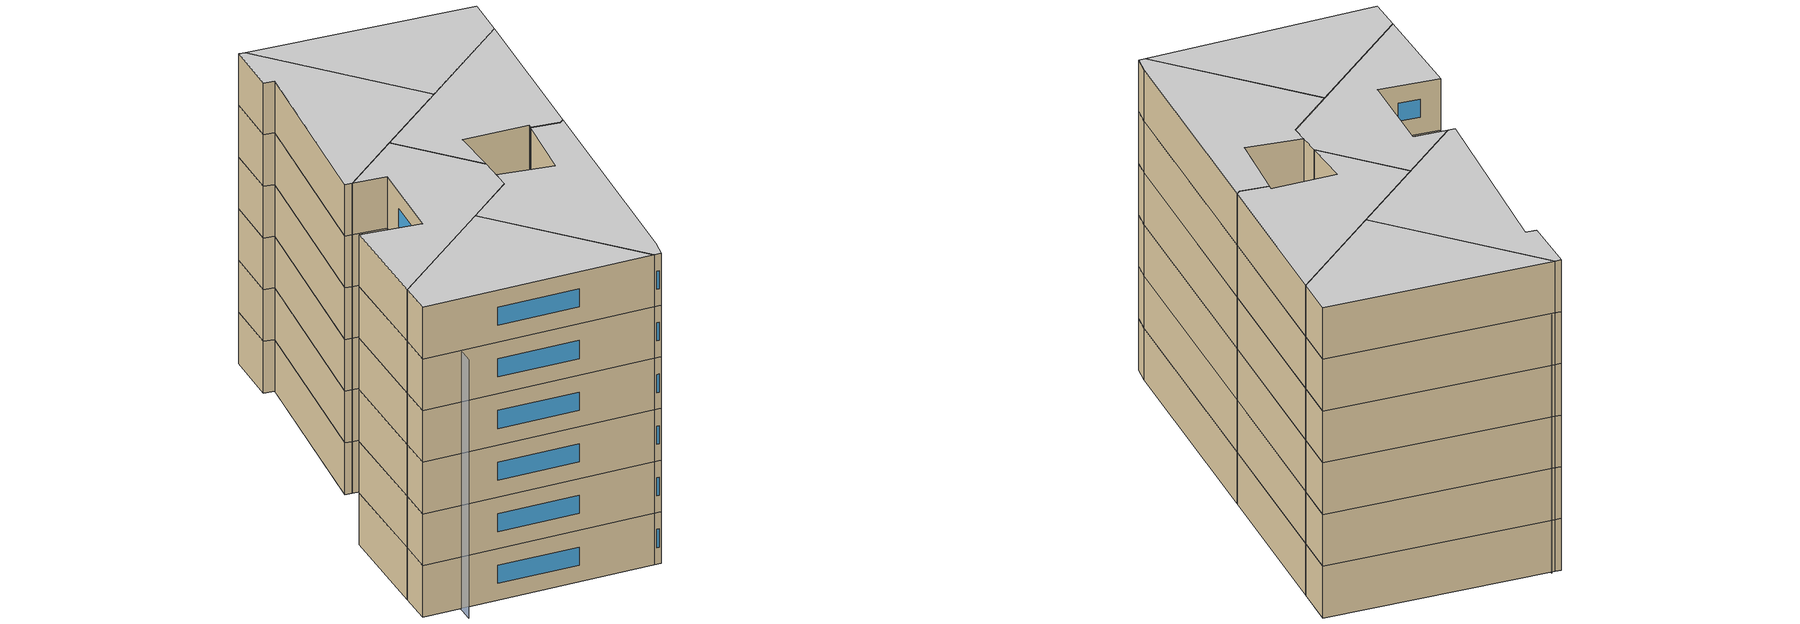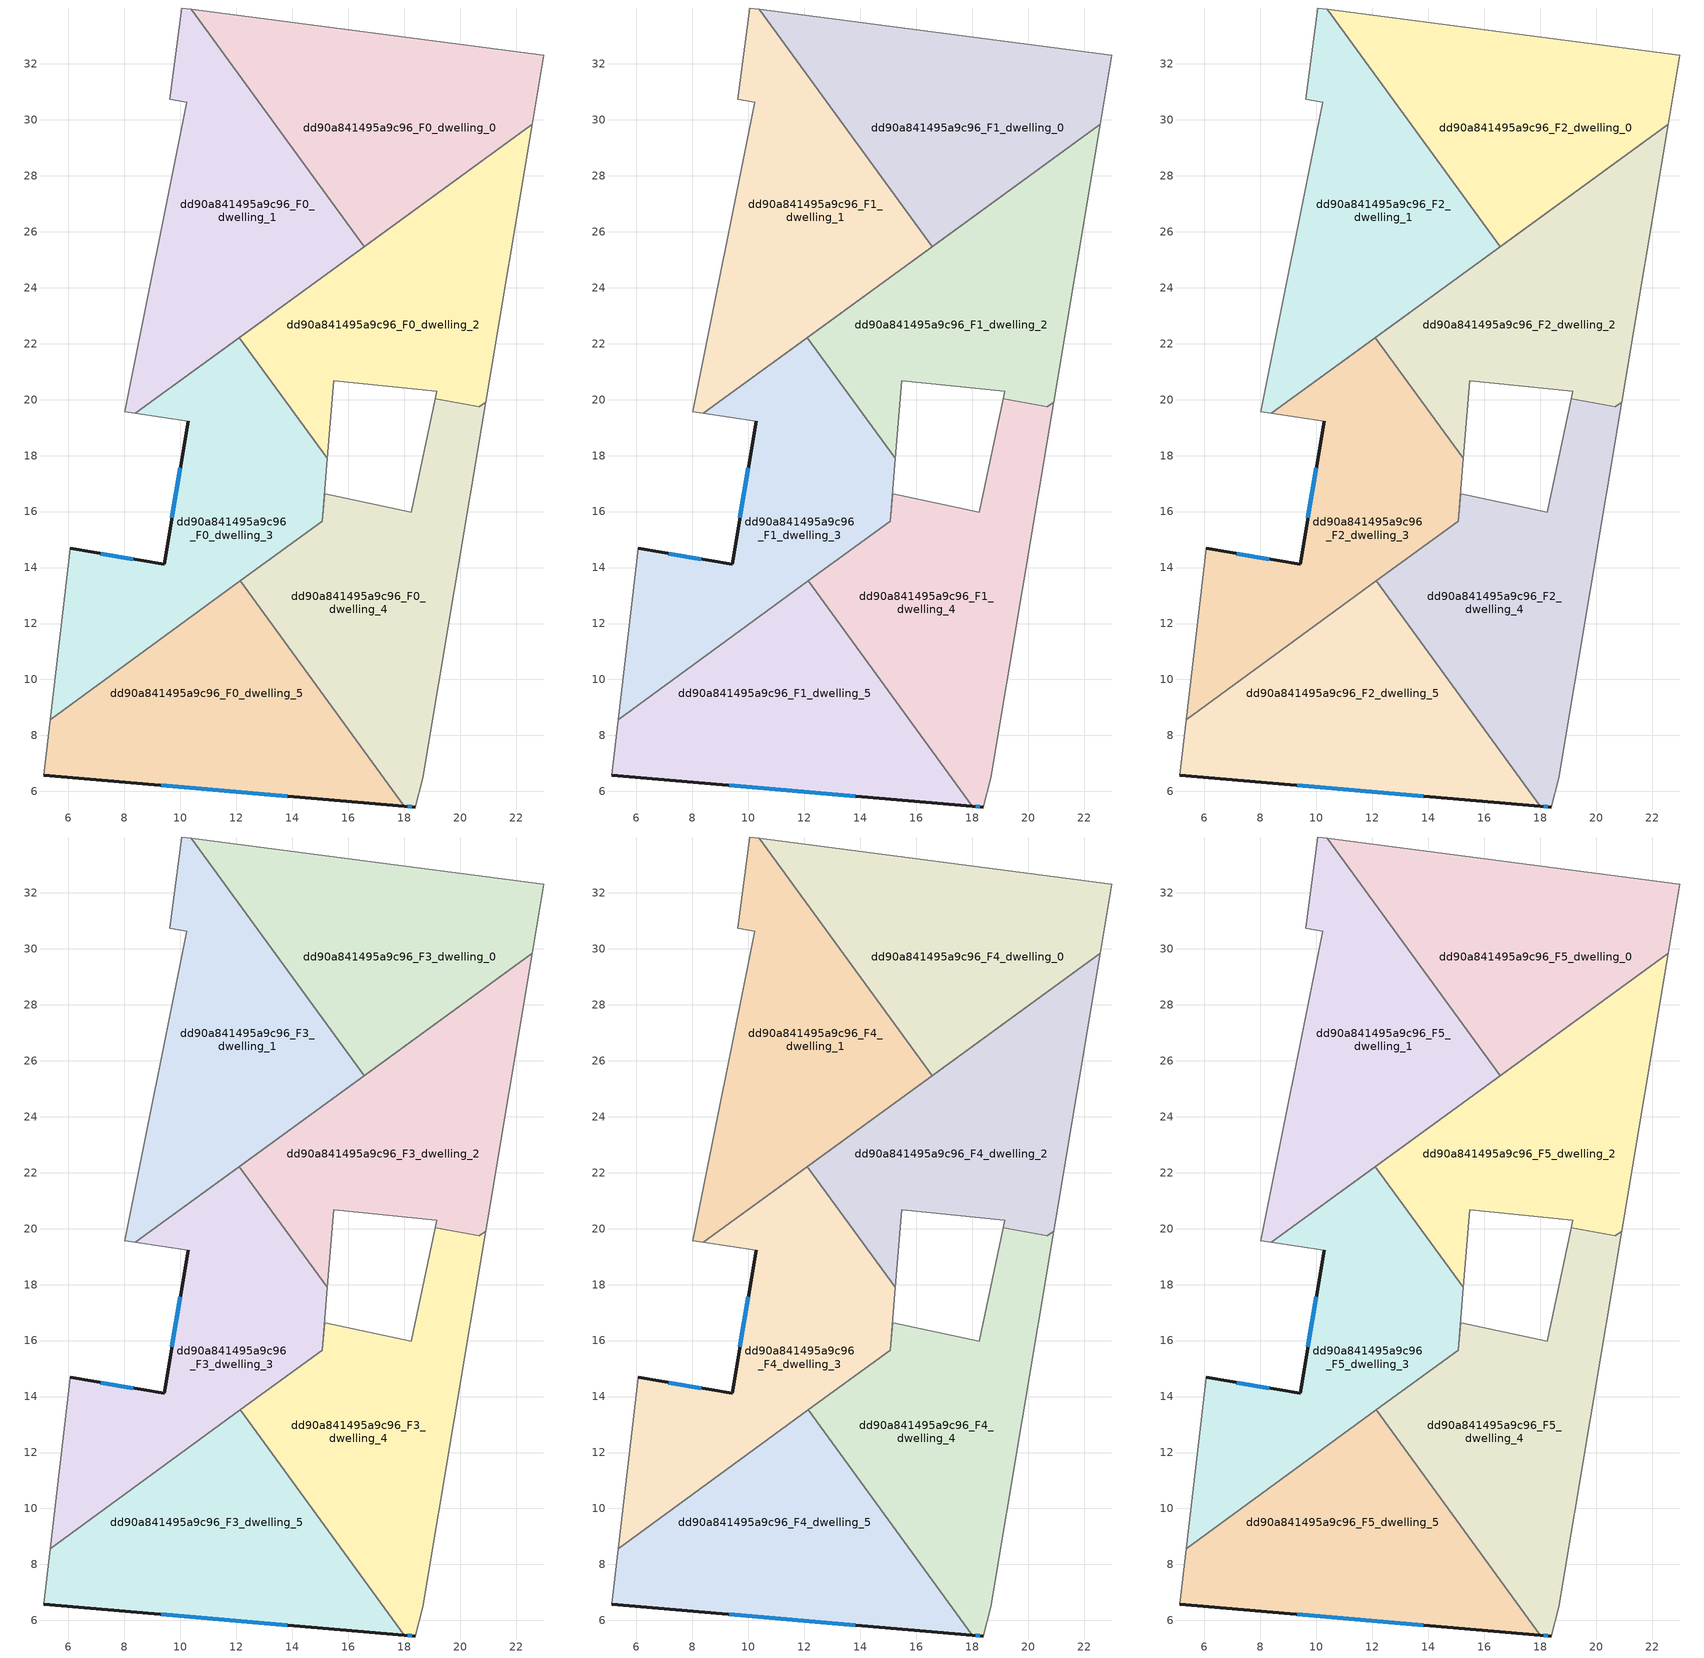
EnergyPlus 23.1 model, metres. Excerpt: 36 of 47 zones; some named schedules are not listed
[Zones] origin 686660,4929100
dd90a841495a9c96_F0_dwelling_0
 floor ground (EU_floor_Construction): 22.98,32.3 22.57,29.84 16.57,25.47 10.4,33.95 z0
 wall adiabatic (EU_wall_Construction): 16.57,25.47 22.57,29.84 22.98,32.3 10.4,33.95 z0:3
 wall to dd90a841495a9c96_F0_dwelling_1 (EU_wall_Construction): 10.39,33.95 16.57,25.47 z0:3
dd90a841495a9c96_F0_dwelling_1
 floor ground (EU_floor_Construction): 10.4,33.95 16.57,25.47 8.39,19.51 8.01,19.56 10.23,30.62 9.62,30.74 10.06,33.99 z0
 wall adiabatic (EU_wall_Construction): 10.4,33.95 10.06,33.99 9.62,30.74 10.23,30.62 8.01,19.56 8.39,19.51 16.57,25.47 z0:3
dd90a841495a9c96_F0_dwelling_2
 floor ground (EU_floor_Construction): 22.57,29.84 20.91,19.91 20.67,19.74 19.11,20.04 19.17,20.29 15.47,20.67 15.26,17.9 12.11,22.21 z0
 wall adiabatic (EU_wall_Construction): 15.26,17.9 15.47,20.67 19.17,20.29 19.11,20.04 20.67,19.74 20.91,19.91 22.57,29.84 12.11,22.21 z0:3
 wall to dd90a841495a9c96_F0_dwelling_3 (EU_wall_Construction): 12.11,22.21 15.26,17.9 z0:3
dd90a841495a9c96_F0_dwelling_3
 floor ground (EU_floor_Construction): 12.11,22.21 15.25,17.9 15.08,15.66 5.34,8.57 6.05,14.68 9.42,14.11 10.27,19.23 8.39,19.51 z0
 wall outside (EU_wall_Construction): 10.28,19.23 9.42,14.11 6.06,14.68 z0:3
 wall adiabatic (EU_wall_Construction): 15.08,15.66 15.26,17.9 / 6.06,14.68 5.34,8.57 / 12.11,22.21 8.39,19.51 10.28,19.23 z0:3
 wall to dd90a841495a9c96_F0_dwelling_5 (EU_wall_Construction): 5.34,8.57 12.14,13.52 z0:3
 wall to dd90a841495a9c96_F0_dwelling_4 (EU_wall_Construction): 12.14,13.52 15.07,15.65 z0:3
 window (EU_Window_Construction): 8.32,14.3 7.15,14.5 / 10,17.57 9.69,15.78 z0.98:2.02
dd90a841495a9c96_F0_dwelling_4
 floor ground (EU_floor_Construction): 20.91,19.91 18.65,6.47 18.38,5.44 18.01,5.48 12.14,13.52 15.07,15.65 15.15,16.64 18.25,15.97 19.11,20.03 20.68,19.74 z0
 wall outside (EU_wall_Construction): 18.01,5.48 18.38,5.44 z0:3
 wall adiabatic (EU_wall_Construction): 19.11,20.03 18.26,15.97 15.16,16.64 15.08,15.66 / 18.38,5.44 18.65,6.47 20.91,19.91 20.68,19.74 19.11,20.04 z0:3
 wall to dd90a841495a9c96_F0_dwelling_5 (EU_wall_Construction): 12.14,13.52 18.01,5.48 z0:3
 window (EU_Window_Construction): 18.13,5.47 18.26,5.45 z0.98:2.02
dd90a841495a9c96_F0_dwelling_5
 floor ground (EU_floor_Construction): 12.14,13.52 18.01,5.48 5.11,6.58 5.34,8.57 z0
 wall outside (EU_wall_Construction): 5.11,6.58 18.01,5.48 z0:3
 wall adiabatic (EU_wall_Construction): 5.34,8.57 5.11,6.58 z0:3
 window (EU_Window_Construction): 9.31,6.22 13.81,5.84 z0.98:2.02
dd90a841495a9c96_F1_dwelling_0
 floor to dd90a841495a9c96_F0_dwelling_0 (EU_floor_Construction): 22.98,32.3 22.57,29.84 16.57,25.47 10.4,33.95 z3
 wall adiabatic (EU_wall_Construction): 16.57,25.47 22.57,29.84 22.98,32.3 10.4,33.95 z3:6
 wall to dd90a841495a9c96_F1_dwelling_1 (EU_wall_Construction): 10.39,33.95 16.57,25.47 z3:6
dd90a841495a9c96_F1_dwelling_1
 floor to dd90a841495a9c96_F0_dwelling_1 (EU_floor_Construction): 10.4,33.95 16.57,25.47 8.39,19.51 8,19.56 10.23,30.62 9.62,30.74 10.05,33.99 z3
 wall adiabatic (EU_wall_Construction): 10.4,33.95 10.06,33.99 9.62,30.74 10.23,30.62 8.01,19.56 8.39,19.51 16.57,25.47 z3:6
dd90a841495a9c96_F1_dwelling_2
 floor to dd90a841495a9c96_F0_dwelling_2 (EU_floor_Construction): 22.57,29.84 20.91,19.91 20.67,19.74 19.11,20.04 19.17,20.29 15.47,20.67 15.25,17.9 12.11,22.21 z3
 wall adiabatic (EU_wall_Construction): 15.26,17.9 15.47,20.67 19.17,20.29 19.11,20.04 20.67,19.74 20.91,19.91 22.57,29.84 12.11,22.21 z3:6
 wall to dd90a841495a9c96_F1_dwelling_3 (EU_wall_Construction): 12.11,22.21 15.26,17.9 z3:6
dd90a841495a9c96_F1_dwelling_3
 floor to dd90a841495a9c96_F0_dwelling_3 (EU_floor_Construction): 12.11,22.21 15.25,17.9 15.08,15.66 5.34,8.57 6.05,14.68 9.42,14.11 10.27,19.23 8.39,19.51 z3
 wall outside (EU_wall_Construction): 10.28,19.23 9.42,14.11 6.06,14.68 z3:6
 wall adiabatic (EU_wall_Construction): 15.08,15.66 15.26,17.9 / 6.06,14.68 5.34,8.57 / 12.11,22.21 8.39,19.51 10.28,19.23 z3:6
 wall to dd90a841495a9c96_F1_dwelling_5 (EU_wall_Construction): 5.34,8.57 12.14,13.52 z3:6
 wall to dd90a841495a9c96_F1_dwelling_4 (EU_wall_Construction): 12.14,13.52 15.07,15.65 z3:6
 window (EU_Window_Construction): 8.32,14.3 7.15,14.5 / 10,17.57 9.69,15.78 z3.98:5.02
dd90a841495a9c96_F1_dwelling_4
 floor to dd90a841495a9c96_F0_dwelling_4 (EU_floor_Construction): 20.91,19.91 18.65,6.47 18.38,5.44 18.01,5.48 12.14,13.52 15.07,15.65 15.15,16.64 18.25,15.97 19.11,20.03 20.68,19.74 z3
 wall outside (EU_wall_Construction): 18.01,5.48 18.38,5.44 z3:6
 wall adiabatic (EU_wall_Construction): 19.11,20.03 18.26,15.97 15.16,16.64 15.08,15.66 / 18.38,5.44 18.65,6.47 20.91,19.91 20.68,19.74 19.11,20.04 z3:6
 wall to dd90a841495a9c96_F1_dwelling_5 (EU_wall_Construction): 12.14,13.52 18.01,5.48 z3:6
 window (EU_Window_Construction): 18.13,5.47 18.26,5.45 z3.98:5.02
dd90a841495a9c96_F1_dwelling_5
 floor to dd90a841495a9c96_F0_dwelling_5 (EU_floor_Construction): 12.14,13.52 18.01,5.48 5.11,6.58 5.34,8.57 z3
 wall outside (EU_wall_Construction): 5.11,6.58 18.01,5.48 z3:6
 wall adiabatic (EU_wall_Construction): 5.34,8.57 5.11,6.58 z3:6
 window (EU_Window_Construction): 9.31,6.22 13.81,5.84 z3.98:5.02
dd90a841495a9c96_F2_dwelling_0
 floor to dd90a841495a9c96_F1_dwelling_0 (EU_floor_Construction): 22.98,32.3 22.57,29.84 16.57,25.47 10.4,33.95 z6
 wall adiabatic (EU_wall_Construction): 16.57,25.47 22.57,29.84 22.98,32.3 10.4,33.95 z6:9
 wall to dd90a841495a9c96_F2_dwelling_1 (EU_wall_Construction): 10.39,33.95 16.57,25.47 z6:9
dd90a841495a9c96_F2_dwelling_1
 floor to dd90a841495a9c96_F1_dwelling_1 (EU_floor_Construction): 10.4,33.95 16.57,25.47 8.39,19.51 8,19.56 10.23,30.62 9.62,30.74 10.05,33.99 z6
 wall adiabatic (EU_wall_Construction): 10.4,33.95 10.06,33.99 9.62,30.74 10.23,30.62 8.01,19.56 8.39,19.51 16.57,25.47 z6:9
dd90a841495a9c96_F2_dwelling_2
 floor to dd90a841495a9c96_F1_dwelling_2 (EU_floor_Construction): 22.57,29.84 20.91,19.91 20.67,19.74 19.11,20.04 19.17,20.29 15.47,20.67 15.25,17.9 12.11,22.21 z6
 wall adiabatic (EU_wall_Construction): 15.26,17.9 15.47,20.67 19.17,20.29 19.11,20.04 20.67,19.74 20.91,19.91 22.57,29.84 12.11,22.21 z6:9
 wall to dd90a841495a9c96_F2_dwelling_3 (EU_wall_Construction): 12.11,22.21 15.26,17.9 z6:9
dd90a841495a9c96_F2_dwelling_3
 floor to dd90a841495a9c96_F1_dwelling_3 (EU_floor_Construction): 12.11,22.21 15.25,17.9 15.08,15.66 5.34,8.57 6.05,14.68 9.42,14.11 10.27,19.23 8.39,19.51 z6
 wall outside (EU_wall_Construction): 10.28,19.23 9.42,14.11 6.06,14.68 z6:9
 wall adiabatic (EU_wall_Construction): 15.08,15.66 15.26,17.9 / 6.06,14.68 5.34,8.57 / 12.11,22.21 8.39,19.51 10.28,19.23 z6:9
 wall to dd90a841495a9c96_F2_dwelling_5 (EU_wall_Construction): 5.34,8.57 12.14,13.52 z6:9
 wall to dd90a841495a9c96_F2_dwelling_4 (EU_wall_Construction): 12.14,13.52 15.07,15.65 z6:9
 window (EU_Window_Construction): 8.32,14.3 7.15,14.5 / 10,17.57 9.69,15.78 z6.98:8.02
dd90a841495a9c96_F2_dwelling_4
 floor to dd90a841495a9c96_F1_dwelling_4 (EU_floor_Construction): 20.91,19.91 18.65,6.47 18.38,5.44 18.01,5.48 12.14,13.52 15.07,15.65 15.15,16.64 18.25,15.97 19.11,20.03 20.68,19.74 z6
 wall outside (EU_wall_Construction): 18.01,5.48 18.38,5.44 z6:9
 wall adiabatic (EU_wall_Construction): 19.11,20.03 18.26,15.97 15.16,16.64 15.08,15.66 / 18.38,5.44 18.65,6.47 20.91,19.91 20.68,19.74 19.11,20.04 z6:9
 wall to dd90a841495a9c96_F2_dwelling_5 (EU_wall_Construction): 12.14,13.52 18.01,5.48 z6:9
 window (EU_Window_Construction): 18.13,5.47 18.26,5.45 z6.98:8.02
dd90a841495a9c96_F2_dwelling_5
 floor to dd90a841495a9c96_F1_dwelling_5 (EU_floor_Construction): 12.14,13.52 18.01,5.48 5.11,6.58 5.34,8.57 z6
 wall outside (EU_wall_Construction): 5.11,6.58 18.01,5.48 z6:9
 wall adiabatic (EU_wall_Construction): 5.34,8.57 5.11,6.58 z6:9
 window (EU_Window_Construction): 9.31,6.22 13.81,5.84 z6.98:8.02
dd90a841495a9c96_F3_dwelling_0
 floor to dd90a841495a9c96_F2_dwelling_0 (EU_floor_Construction): 22.98,32.3 22.57,29.84 16.57,25.47 10.4,33.95 z9
 wall adiabatic (EU_wall_Construction): 16.57,25.47 22.57,29.84 22.98,32.3 10.4,33.95 z9:12
 wall to dd90a841495a9c96_F3_dwelling_1 (EU_wall_Construction): 10.39,33.95 16.57,25.47 z9:12
dd90a841495a9c96_F3_dwelling_1
 floor to dd90a841495a9c96_F2_dwelling_1 (EU_floor_Construction): 10.4,33.95 16.57,25.47 8.39,19.51 8,19.56 10.23,30.62 9.62,30.74 10.05,33.99 z9
 wall adiabatic (EU_wall_Construction): 10.4,33.95 10.06,33.99 9.62,30.74 10.23,30.62 8.01,19.56 8.39,19.51 16.57,25.47 z9:12
dd90a841495a9c96_F3_dwelling_2
 floor to dd90a841495a9c96_F2_dwelling_2 (EU_floor_Construction): 22.57,29.84 20.91,19.91 20.67,19.74 19.11,20.04 19.17,20.29 15.47,20.67 15.25,17.9 12.11,22.21 z9
 wall adiabatic (EU_wall_Construction): 15.26,17.9 15.47,20.67 19.17,20.29 19.11,20.04 20.67,19.74 20.91,19.91 22.57,29.84 12.11,22.21 z9:12
 wall to dd90a841495a9c96_F3_dwelling_3 (EU_wall_Construction): 12.11,22.21 15.26,17.9 z9:12
dd90a841495a9c96_F3_dwelling_3
 floor to dd90a841495a9c96_F2_dwelling_3 (EU_floor_Construction): 12.11,22.21 15.25,17.9 15.08,15.66 5.34,8.57 6.05,14.68 9.42,14.11 10.27,19.23 8.39,19.51 z9
 wall outside (EU_wall_Construction): 10.28,19.23 9.42,14.11 6.06,14.68 z9:12
 wall adiabatic (EU_wall_Construction): 15.08,15.66 15.26,17.9 / 6.06,14.68 5.34,8.57 / 12.11,22.21 8.39,19.51 10.28,19.23 z9:12
 wall to dd90a841495a9c96_F3_dwelling_5 (EU_wall_Construction): 5.34,8.57 12.14,13.52 z9:12
 wall to dd90a841495a9c96_F3_dwelling_4 (EU_wall_Construction): 12.14,13.52 15.07,15.65 z9:12
 window (EU_Window_Construction): 8.32,14.3 7.15,14.5 / 10,17.57 9.69,15.78 z9.98:11.02
dd90a841495a9c96_F3_dwelling_4
 floor to dd90a841495a9c96_F2_dwelling_4 (EU_floor_Construction): 20.91,19.91 18.65,6.47 18.38,5.44 18.01,5.48 12.14,13.52 15.07,15.65 15.15,16.64 18.25,15.97 19.11,20.03 20.68,19.74 z9
 wall outside (EU_wall_Construction): 18.01,5.48 18.38,5.44 z9:12
 wall adiabatic (EU_wall_Construction): 19.11,20.03 18.26,15.97 15.16,16.64 15.08,15.66 / 18.38,5.44 18.65,6.47 20.91,19.91 20.68,19.74 19.11,20.04 z9:12
 wall to dd90a841495a9c96_F3_dwelling_5 (EU_wall_Construction): 12.14,13.52 18.01,5.48 z9:12
 window (EU_Window_Construction): 18.13,5.47 18.26,5.45 z9.98:11.02
dd90a841495a9c96_F3_dwelling_5
 floor to dd90a841495a9c96_F2_dwelling_5 (EU_floor_Construction): 12.14,13.52 18.01,5.48 5.11,6.58 5.34,8.57 z9
 wall outside (EU_wall_Construction): 5.11,6.58 18.01,5.48 z9:12
 wall adiabatic (EU_wall_Construction): 5.34,8.57 5.11,6.58 z9:12
 window (EU_Window_Construction): 9.31,6.22 13.81,5.84 z9.98:11.02
dd90a841495a9c96_F4_dwelling_0
 floor to dd90a841495a9c96_F3_dwelling_0 (EU_floor_Construction): 22.98,32.3 22.57,29.84 16.57,25.47 10.4,33.95 z12
 wall adiabatic (EU_wall_Construction): 16.57,25.47 22.57,29.84 22.98,32.3 10.4,33.95 z12:15
 wall to dd90a841495a9c96_F4_dwelling_1 (EU_wall_Construction): 10.39,33.95 16.57,25.47 z12:15
dd90a841495a9c96_F4_dwelling_1
 floor to dd90a841495a9c96_F3_dwelling_1 (EU_floor_Construction): 10.4,33.95 16.57,25.47 8.39,19.51 8,19.56 10.23,30.62 9.62,30.74 10.05,33.99 z12
 wall adiabatic (EU_wall_Construction): 10.4,33.95 10.06,33.99 9.62,30.74 10.23,30.62 8.01,19.56 8.39,19.51 16.57,25.47 z12:15
dd90a841495a9c96_F4_dwelling_2
 floor to dd90a841495a9c96_F3_dwelling_2 (EU_floor_Construction): 22.57,29.84 20.91,19.91 20.67,19.74 19.11,20.04 19.17,20.29 15.47,20.67 15.25,17.9 12.11,22.21 z12
 wall adiabatic (EU_wall_Construction): 15.26,17.9 15.47,20.67 19.17,20.29 19.11,20.04 20.67,19.74 20.91,19.91 22.57,29.84 12.11,22.21 z12:15
 wall to dd90a841495a9c96_F4_dwelling_3 (EU_wall_Construction): 12.11,22.21 15.26,17.9 z12:15
dd90a841495a9c96_F4_dwelling_3
 floor to dd90a841495a9c96_F3_dwelling_3 (EU_floor_Construction): 12.11,22.21 15.25,17.9 15.08,15.66 5.34,8.57 6.05,14.68 9.42,14.11 10.27,19.23 8.39,19.51 z12
 wall outside (EU_wall_Construction): 10.28,19.23 9.42,14.11 6.06,14.68 z12:15
 wall adiabatic (EU_wall_Construction): 15.08,15.66 15.26,17.9 / 6.06,14.68 5.34,8.57 / 12.11,22.21 8.39,19.51 10.28,19.23 z12:15
 wall to dd90a841495a9c96_F4_dwelling_5 (EU_wall_Construction): 5.34,8.57 12.14,13.52 z12:15
 wall to dd90a841495a9c96_F4_dwelling_4 (EU_wall_Construction): 12.14,13.52 15.07,15.65 z12:15
 window (EU_Window_Construction): 8.32,14.3 7.15,14.5 / 10,17.57 9.69,15.78 z12.98:14.02
dd90a841495a9c96_F4_dwelling_4
 floor to dd90a841495a9c96_F3_dwelling_4 (EU_floor_Construction): 20.91,19.91 18.65,6.47 18.38,5.44 18.01,5.48 12.14,13.52 15.07,15.65 15.15,16.64 18.25,15.97 19.11,20.03 20.68,19.74 z12
 wall outside (EU_wall_Construction): 18.01,5.48 18.38,5.44 z12:15
 wall adiabatic (EU_wall_Construction): 19.11,20.03 18.26,15.97 15.16,16.64 15.08,15.66 / 18.38,5.44 18.65,6.47 20.91,19.91 20.68,19.74 19.11,20.04 z12:15
 wall to dd90a841495a9c96_F4_dwelling_5 (EU_wall_Construction): 12.14,13.52 18.01,5.48 z12:15
 window (EU_Window_Construction): 18.13,5.47 18.26,5.45 z12.98:14.02
dd90a841495a9c96_F4_dwelling_5
 floor to dd90a841495a9c96_F3_dwelling_5 (EU_floor_Construction): 12.14,13.52 18.01,5.48 5.11,6.58 5.34,8.57 z12
 wall outside (EU_wall_Construction): 5.11,6.58 18.01,5.48 z12:15
 wall adiabatic (EU_wall_Construction): 5.34,8.57 5.11,6.58 z12:15
 window (EU_Window_Construction): 9.31,6.22 13.81,5.84 z12.98:14.02
dd90a841495a9c96_F5_dwelling_0
 floor to dd90a841495a9c96_F4_dwelling_0 (EU_floor_Construction): 22.98,32.3 22.57,29.84 16.57,25.47 10.4,33.95 z15
 wall adiabatic (EU_wall_Construction): 16.57,25.47 22.57,29.84 22.98,32.3 10.4,33.95 z15:18
 wall to dd90a841495a9c96_F5_dwelling_1 (EU_wall_Construction): 10.39,33.95 16.57,25.47 z15:18
 ceiling to dd90a841495a9c96_F6_dwelling_0 (EU_floor_Construction): 22.57,29.84 22.98,32.3 10.4,33.95 16.57,25.47 z18
dd90a841495a9c96_F5_dwelling_1
 floor to dd90a841495a9c96_F4_dwelling_1 (EU_floor_Construction): 10.4,33.95 16.57,25.47 8.39,19.51 8,19.56 10.23,30.62 9.62,30.74 10.05,33.99 z15
 wall adiabatic (EU_wall_Construction): 10.4,33.95 10.06,33.99 9.62,30.74 10.23,30.62 8.01,19.56 8.39,19.51 16.57,25.47 z15:18
 ceiling to dd90a841495a9c96_F6_dwelling_1 (EU_floor_Construction): 16.57,25.47 10.4,33.95 10.05,33.99 9.62,30.74 10.23,30.62 8,19.56 8.39,19.51 z18
dd90a841495a9c96_F5_dwelling_2
 floor to dd90a841495a9c96_F4_dwelling_2 (EU_floor_Construction): 22.57,29.84 20.91,19.91 20.67,19.74 19.11,20.04 19.17,20.29 15.47,20.67 15.25,17.9 12.11,22.21 z15
 wall adiabatic (EU_wall_Construction): 15.26,17.9 15.47,20.67 19.17,20.29 19.11,20.04 20.67,19.74 20.91,19.91 22.57,29.84 12.11,22.21 z15:18
 wall to dd90a841495a9c96_F5_dwelling_3 (EU_wall_Construction): 12.11,22.21 15.26,17.9 z15:18
 ceiling to dd90a841495a9c96_F6_dwelling_2 (EU_floor_Construction): 20.91,19.91 22.57,29.84 12.11,22.21 15.25,17.9 15.47,20.67 19.17,20.29 19.11,20.04 20.67,19.74 z18
dd90a841495a9c96_F5_dwelling_3
 floor to dd90a841495a9c96_F4_dwelling_3 (EU_floor_Construction): 12.11,22.21 15.25,17.9 15.08,15.66 5.34,8.57 6.05,14.68 9.42,14.11 10.27,19.23 8.39,19.51 z15
 wall outside (EU_wall_Construction): 10.28,19.23 9.42,14.11 6.06,14.68 z15:18
 wall adiabatic (EU_wall_Construction): 15.08,15.66 15.26,17.9 / 6.06,14.68 5.34,8.57 / 12.11,22.21 8.39,19.51 10.28,19.23 z15:18
 wall to dd90a841495a9c96_F5_dwelling_5 (EU_wall_Construction): 5.34,8.57 12.14,13.52 z15:18
 wall to dd90a841495a9c96_F5_dwelling_4 (EU_wall_Construction): 12.14,13.52 15.07,15.65 z15:18
 window (EU_Window_Construction): 8.32,14.3 7.15,14.5 / 10,17.57 9.69,15.78 z15.98:17.02
 ceiling to dd90a841495a9c96_F6_dwelling_3 (EU_floor_Construction): 15.08,15.66 15.25,17.9 12.11,22.21 8.39,19.51 10.27,19.23 9.42,14.11 6.05,14.68 5.34,8.57 z18
dd90a841495a9c96_F5_dwelling_4
 floor to dd90a841495a9c96_F4_dwelling_4 (EU_floor_Construction): 20.91,19.91 18.65,6.47 18.38,5.44 18.01,5.48 12.14,13.52 15.07,15.65 15.15,16.64 18.25,15.97 19.11,20.03 20.68,19.74 z15
 wall outside (EU_wall_Construction): 18.01,5.48 18.38,5.44 z15:18
 wall adiabatic (EU_wall_Construction): 19.11,20.03 18.26,15.97 15.16,16.64 15.08,15.66 / 18.38,5.44 18.65,6.47 20.91,19.91 20.68,19.74 19.11,20.04 z15:18
 wall to dd90a841495a9c96_F5_dwelling_5 (EU_wall_Construction): 12.14,13.52 18.01,5.48 z15:18
 window (EU_Window_Construction): 18.13,5.47 18.26,5.45 z15.98:17.02
 ceiling to dd90a841495a9c96_F6_dwelling_4 (EU_floor_Construction): 18.65,6.47 20.91,19.91 20.68,19.74 19.11,20.03 18.25,15.97 15.15,16.64 15.07,15.65 12.14,13.52 18.01,5.48 18.38,5.44 z18
dd90a841495a9c96_F5_dwelling_5
 floor to dd90a841495a9c96_F4_dwelling_5 (EU_floor_Construction): 12.14,13.52 18.01,5.48 5.11,6.58 5.34,8.57 z15
 wall outside (EU_wall_Construction): 5.11,6.58 18.01,5.48 z15:18
 wall adiabatic (EU_wall_Construction): 5.34,8.57 5.11,6.58 z15:18
 window (EU_Window_Construction): 9.31,6.22 13.81,5.84 z15.98:17.02
 ceiling to dd90a841495a9c96_F6_dwelling_5 (EU_floor_Construction): 18.01,5.48 12.14,13.52 5.34,8.57 5.11,6.58 z18
shading: 10.64,34.01 7.11,5.37 z0:15
[Building]
EU S2 Campaign: North Axis=0; Terrain=City; Solar Distribution=FullExterior
[Site:Location]
Bologna: Latitude=44.5; Longitude=11.25; Time Zone=1; Elevation=37
[SizingPeriod:WeatherFileDays]
AnnualSizingPeriod: Begin Month=1; Begin Day of Month=1; End Month=12; End Day of Month=31; Day of Week for Start Day=Monday; Use Weather File Daylight Saving Period=No; Use Weather File Rain and Snow Indicators=No
[MATERIAL]
EU_InternalMass_Material: Roughness=MediumRough; Thickness=0.1; Conductivity=1; Density=1800; Specific Heat=900; Thermal Absorptance=0.9; Solar Absorptance=0.7; Visible Absorptance=0.7
[MATERIAL:NOMASS] Roughness=MediumRough; Thermal Absorptance=0.9; Solar Absorptance=0.7; Visible Absorptance=0.7
Name | Thermal Resistance
EU_wall_NoMass | 0.905828
EU_floor_NoMass | 0.67114
[WINDOWMATERIAL:SIMPLEGLAZINGSYSTEM]
EU_Window_SimpleGlazing: UFactor=4.52486; Solar Heat Gain Coefficient=0.85; Visible Transmittance=0.85
[CONSTRUCTION]
EU_wall_Construction: EU_wall_NoMass
EU_floor_Construction: EU_floor_NoMass
EU_Window_Construction: EU_Window_SimpleGlazing
EU_InternalMass_Construction: EU_InternalMass_Material
[ZONE] Type=1; Multiplier=1; Ceiling Height=autocalculate; Floor Area=autocalculate; Part of Total Floor Area=Yes
Name | Volume
dd90a841495a9c96_F0_dwelling_0 | 164.322
dd90a841495a9c96_F1_dwelling_0; dd90a841495a9c96_F2_dwelling_0; dd90a841495a9c96_F3_dwelling_0; dd90a841495a9c96_F4_dwelling_0; dd90a841495a9c96_F5_dwelling_0 | 164.323
dd90a841495a9c96_F0_dwelling_1; dd90a841495a9c96_F1_dwelling_1; dd90a841495a9c96_F2_dwelling_1; dd90a841495a9c96_F3_dwelling_1; dd90a841495a9c96_F4_dwelling_1; dd90a841495a9c96_F5_dwelling_1 | 164.311
dd90a841495a9c96_F0_dwelling_2; dd90a841495a9c96_F1_dwelling_2; dd90a841495a9c96_F2_dwelling_2; dd90a841495a9c96_F3_dwelling_2; dd90a841495a9c96_F4_dwelling_2; dd90a841495a9c96_F5_dwelling_2 | 160.137
dd90a841495a9c96_F0_dwelling_3; dd90a841495a9c96_F1_dwelling_3; dd90a841495a9c96_F2_dwelling_3; dd90a841495a9c96_F3_dwelling_3; dd90a841495a9c96_F4_dwelling_3; dd90a841495a9c96_F5_dwelling_3 | 162.842
dd90a841495a9c96_F0_dwelling_4; dd90a841495a9c96_F1_dwelling_4; dd90a841495a9c96_F2_dwelling_4; dd90a841495a9c96_F3_dwelling_4; dd90a841495a9c96_F4_dwelling_4; dd90a841495a9c96_F5_dwelling_4 | 169.923
dd90a841495a9c96_F0_dwelling_5; dd90a841495a9c96_F1_dwelling_5; dd90a841495a9c96_F2_dwelling_5; dd90a841495a9c96_F3_dwelling_5; dd90a841495a9c96_F4_dwelling_5; dd90a841495a9c96_F5_dwelling_5 | 164.29
[INTERNALMASS] Construction=EU_InternalMass_Construction
Name | Zone or ZoneList | Surface Area
dd90a841495a9c96_F0_dwelling_0_EU_InternalMass | dd90a841495a9c96_F0_dwelling_0 | 54.7736
dd90a841495a9c96_F0_dwelling_1_EU_InternalMass | dd90a841495a9c96_F0_dwelling_1 | 54.7673
dd90a841495a9c96_F0_dwelling_2_EU_InternalMass | dd90a841495a9c96_F0_dwelling_2 | 53.383
dd90a841495a9c96_F0_dwelling_3_EU_InternalMass | dd90a841495a9c96_F0_dwelling_3 | 54.2812
dd90a841495a9c96_F0_dwelling_4_EU_InternalMass | dd90a841495a9c96_F0_dwelling_4 | 56.6425
dd90a841495a9c96_F0_dwelling_5_EU_InternalMass | dd90a841495a9c96_F0_dwelling_5 | 54.7649
dd90a841495a9c96_F1_dwelling_0_EU_InternalMass | dd90a841495a9c96_F1_dwelling_0 | 54.7736
dd90a841495a9c96_F1_dwelling_1_EU_InternalMass | dd90a841495a9c96_F1_dwelling_1 | 54.7673
dd90a841495a9c96_F1_dwelling_2_EU_InternalMass | dd90a841495a9c96_F1_dwelling_2 | 53.383
dd90a841495a9c96_F1_dwelling_3_EU_InternalMass | dd90a841495a9c96_F1_dwelling_3 | 54.2812
dd90a841495a9c96_F1_dwelling_4_EU_InternalMass | dd90a841495a9c96_F1_dwelling_4 | 56.6425
dd90a841495a9c96_F1_dwelling_5_EU_InternalMass | dd90a841495a9c96_F1_dwelling_5 | 54.7649
dd90a841495a9c96_F2_dwelling_0_EU_InternalMass | dd90a841495a9c96_F2_dwelling_0 | 54.7736
dd90a841495a9c96_F2_dwelling_1_EU_InternalMass | dd90a841495a9c96_F2_dwelling_1 | 54.7673
dd90a841495a9c96_F2_dwelling_2_EU_InternalMass | dd90a841495a9c96_F2_dwelling_2 | 53.383
dd90a841495a9c96_F2_dwelling_3_EU_InternalMass | dd90a841495a9c96_F2_dwelling_3 | 54.2812
dd90a841495a9c96_F2_dwelling_4_EU_InternalMass | dd90a841495a9c96_F2_dwelling_4 | 56.6425
dd90a841495a9c96_F2_dwelling_5_EU_InternalMass | dd90a841495a9c96_F2_dwelling_5 | 54.7649
dd90a841495a9c96_F3_dwelling_0_EU_InternalMass | dd90a841495a9c96_F3_dwelling_0 | 54.7736
dd90a841495a9c96_F3_dwelling_1_EU_InternalMass | dd90a841495a9c96_F3_dwelling_1 | 54.7673
dd90a841495a9c96_F3_dwelling_2_EU_InternalMass | dd90a841495a9c96_F3_dwelling_2 | 53.383
dd90a841495a9c96_F3_dwelling_3_EU_InternalMass | dd90a841495a9c96_F3_dwelling_3 | 54.2812
dd90a841495a9c96_F3_dwelling_4_EU_InternalMass | dd90a841495a9c96_F3_dwelling_4 | 56.6425
dd90a841495a9c96_F3_dwelling_5_EU_InternalMass | dd90a841495a9c96_F3_dwelling_5 | 54.7649
dd90a841495a9c96_F4_dwelling_0_EU_InternalMass | dd90a841495a9c96_F4_dwelling_0 | 54.7736
dd90a841495a9c96_F4_dwelling_1_EU_InternalMass | dd90a841495a9c96_F4_dwelling_1 | 54.7673
dd90a841495a9c96_F4_dwelling_2_EU_InternalMass | dd90a841495a9c96_F4_dwelling_2 | 53.383
dd90a841495a9c96_F4_dwelling_3_EU_InternalMass | dd90a841495a9c96_F4_dwelling_3 | 54.2812
dd90a841495a9c96_F4_dwelling_4_EU_InternalMass | dd90a841495a9c96_F4_dwelling_4 | 56.6425
dd90a841495a9c96_F4_dwelling_5_EU_InternalMass | dd90a841495a9c96_F4_dwelling_5 | 54.7649
dd90a841495a9c96_F5_dwelling_0_EU_InternalMass | dd90a841495a9c96_F5_dwelling_0 | 54.7736
dd90a841495a9c96_F5_dwelling_1_EU_InternalMass | dd90a841495a9c96_F5_dwelling_1 | 54.7673
dd90a841495a9c96_F5_dwelling_2_EU_InternalMass | dd90a841495a9c96_F5_dwelling_2 | 53.383
dd90a841495a9c96_F5_dwelling_3_EU_InternalMass | dd90a841495a9c96_F5_dwelling_3 | 54.2812
dd90a841495a9c96_F5_dwelling_4_EU_InternalMass | dd90a841495a9c96_F5_dwelling_4 | 56.6425
dd90a841495a9c96_F5_dwelling_5_EU_InternalMass | dd90a841495a9c96_F5_dwelling_5 | 54.7649
[OTHEREQUIPMENT] Fuel Type=Electricity; Design Level Calculation Method=Watts/Area; Power per Zone Floor Area=1; Fraction Latent=0; Fraction Radiant=0; Fraction Lost=0; Carbon Dioxide Generation Rate=0; EndUse Subcategory=EU_Step8_InternalGains
Name | Zone or ZoneList or Space or SpaceList | Schedule
EU_Step8_InternalGain_dd90a841495a9c96_F0_dwelling_0_f000 | dd90a841495a9c96_F0_dwelling_0 | EU_Step8_GainSchedule_dd90a841495a9c96_F0_dwelling_0_f000
EU_Step8_InternalGain_dd90a841495a9c96_F0_dwelling_1_f000 | dd90a841495a9c96_F0_dwelling_1 | EU_Step8_GainSchedule_dd90a841495a9c96_F0_dwelling_1_f000
EU_Step8_InternalGain_dd90a841495a9c96_F0_dwelling_2_f000 | dd90a841495a9c96_F0_dwelling_2 | EU_Step8_GainSchedule_dd90a841495a9c96_F0_dwelling_2_f000
EU_Step8_InternalGain_dd90a841495a9c96_F0_dwelling_3_f000 | dd90a841495a9c96_F0_dwelling_3 | EU_Step8_GainSchedule_dd90a841495a9c96_F0_dwelling_3_f000
EU_Step8_InternalGain_dd90a841495a9c96_F0_dwelling_4_f000 | dd90a841495a9c96_F0_dwelling_4 | EU_Step8_GainSchedule_dd90a841495a9c96_F0_dwelling_4_f000
EU_Step8_InternalGain_dd90a841495a9c96_F0_dwelling_5_f000 | dd90a841495a9c96_F0_dwelling_5 | EU_Step8_GainSchedule_dd90a841495a9c96_F0_dwelling_5_f000
EU_Step8_InternalGain_dd90a841495a9c96_F1_dwelling_0_f000 | dd90a841495a9c96_F1_dwelling_0 | EU_Step8_GainSchedule_dd90a841495a9c96_F1_dwelling_0_f000
EU_Step8_InternalGain_dd90a841495a9c96_F1_dwelling_1_f000 | dd90a841495a9c96_F1_dwelling_1 | EU_Step8_GainSchedule_dd90a841495a9c96_F1_dwelling_1_f000
EU_Step8_InternalGain_dd90a841495a9c96_F1_dwelling_2_f000 | dd90a841495a9c96_F1_dwelling_2 | EU_Step8_GainSchedule_dd90a841495a9c96_F1_dwelling_2_f000
EU_Step8_InternalGain_dd90a841495a9c96_F1_dwelling_3_f000 | dd90a841495a9c96_F1_dwelling_3 | EU_Step8_GainSchedule_dd90a841495a9c96_F1_dwelling_3_f000
EU_Step8_InternalGain_dd90a841495a9c96_F1_dwelling_4_f000 | dd90a841495a9c96_F1_dwelling_4 | EU_Step8_GainSchedule_dd90a841495a9c96_F1_dwelling_4_f000
EU_Step8_InternalGain_dd90a841495a9c96_F1_dwelling_5_f000 | dd90a841495a9c96_F1_dwelling_5 | EU_Step8_GainSchedule_dd90a841495a9c96_F1_dwelling_5_f000
EU_Step8_InternalGain_dd90a841495a9c96_F2_dwelling_0_f000 | dd90a841495a9c96_F2_dwelling_0 | EU_Step8_GainSchedule_dd90a841495a9c96_F2_dwelling_0_f000
EU_Step8_InternalGain_dd90a841495a9c96_F2_dwelling_1_f000 | dd90a841495a9c96_F2_dwelling_1 | EU_Step8_GainSchedule_dd90a841495a9c96_F2_dwelling_1_f000
EU_Step8_InternalGain_dd90a841495a9c96_F2_dwelling_2_f000 | dd90a841495a9c96_F2_dwelling_2 | EU_Step8_GainSchedule_dd90a841495a9c96_F2_dwelling_2_f000
EU_Step8_InternalGain_dd90a841495a9c96_F2_dwelling_3_f000 | dd90a841495a9c96_F2_dwelling_3 | EU_Step8_GainSchedule_dd90a841495a9c96_F2_dwelling_3_f000
EU_Step8_InternalGain_dd90a841495a9c96_F2_dwelling_4_f000 | dd90a841495a9c96_F2_dwelling_4 | EU_Step8_GainSchedule_dd90a841495a9c96_F2_dwelling_4_f000
EU_Step8_InternalGain_dd90a841495a9c96_F2_dwelling_5_f000 | dd90a841495a9c96_F2_dwelling_5 | EU_Step8_GainSchedule_dd90a841495a9c96_F2_dwelling_5_f000
EU_Step8_InternalGain_dd90a841495a9c96_F3_dwelling_0_f000 | dd90a841495a9c96_F3_dwelling_0 | EU_Step8_GainSchedule_dd90a841495a9c96_F3_dwelling_0_f000
EU_Step8_InternalGain_dd90a841495a9c96_F3_dwelling_1_f000 | dd90a841495a9c96_F3_dwelling_1 | EU_Step8_GainSchedule_dd90a841495a9c96_F3_dwelling_1_f000
EU_Step8_InternalGain_dd90a841495a9c96_F3_dwelling_2_f000 | dd90a841495a9c96_F3_dwelling_2 | EU_Step8_GainSchedule_dd90a841495a9c96_F3_dwelling_2_f000
EU_Step8_InternalGain_dd90a841495a9c96_F3_dwelling_3_f000 | dd90a841495a9c96_F3_dwelling_3 | EU_Step8_GainSchedule_dd90a841495a9c96_F3_dwelling_3_f000
EU_Step8_InternalGain_dd90a841495a9c96_F3_dwelling_4_f000 | dd90a841495a9c96_F3_dwelling_4 | EU_Step8_GainSchedule_dd90a841495a9c96_F3_dwelling_4_f000
EU_Step8_InternalGain_dd90a841495a9c96_F3_dwelling_5_f000 | dd90a841495a9c96_F3_dwelling_5 | EU_Step8_GainSchedule_dd90a841495a9c96_F3_dwelling_5_f000
EU_Step8_InternalGain_dd90a841495a9c96_F4_dwelling_0_f000 | dd90a841495a9c96_F4_dwelling_0 | EU_Step8_GainSchedule_dd90a841495a9c96_F4_dwelling_0_f000
EU_Step8_InternalGain_dd90a841495a9c96_F4_dwelling_1_f000 | dd90a841495a9c96_F4_dwelling_1 | EU_Step8_GainSchedule_dd90a841495a9c96_F4_dwelling_1_f000
EU_Step8_InternalGain_dd90a841495a9c96_F4_dwelling_2_f000 | dd90a841495a9c96_F4_dwelling_2 | EU_Step8_GainSchedule_dd90a841495a9c96_F4_dwelling_2_f000
EU_Step8_InternalGain_dd90a841495a9c96_F4_dwelling_3_f000 | dd90a841495a9c96_F4_dwelling_3 | EU_Step8_GainSchedule_dd90a841495a9c96_F4_dwelling_3_f000
EU_Step8_InternalGain_dd90a841495a9c96_F4_dwelling_4_f000 | dd90a841495a9c96_F4_dwelling_4 | EU_Step8_GainSchedule_dd90a841495a9c96_F4_dwelling_4_f000
EU_Step8_InternalGain_dd90a841495a9c96_F4_dwelling_5_f000 | dd90a841495a9c96_F4_dwelling_5 | EU_Step8_GainSchedule_dd90a841495a9c96_F4_dwelling_5_f000
EU_Step8_InternalGain_dd90a841495a9c96_F5_dwelling_0_f000 | dd90a841495a9c96_F5_dwelling_0 | EU_Step8_GainSchedule_dd90a841495a9c96_F5_dwelling_0_f000
EU_Step8_InternalGain_dd90a841495a9c96_F5_dwelling_1_f000 | dd90a841495a9c96_F5_dwelling_1 | EU_Step8_GainSchedule_dd90a841495a9c96_F5_dwelling_1_f000
EU_Step8_InternalGain_dd90a841495a9c96_F5_dwelling_2_f000 | dd90a841495a9c96_F5_dwelling_2 | EU_Step8_GainSchedule_dd90a841495a9c96_F5_dwelling_2_f000
EU_Step8_InternalGain_dd90a841495a9c96_F5_dwelling_3_f000 | dd90a841495a9c96_F5_dwelling_3 | EU_Step8_GainSchedule_dd90a841495a9c96_F5_dwelling_3_f000
EU_Step8_InternalGain_dd90a841495a9c96_F5_dwelling_4_f000 | dd90a841495a9c96_F5_dwelling_4 | EU_Step8_GainSchedule_dd90a841495a9c96_F5_dwelling_4_f000
EU_Step8_InternalGain_dd90a841495a9c96_F5_dwelling_5_f000 | dd90a841495a9c96_F5_dwelling_5 | EU_Step8_GainSchedule_dd90a841495a9c96_F5_dwelling_5_f000
[ZONEVENTILATION:DESIGNFLOWRATE] Schedule=EU_AlwaysOn; Design Flow Rate Calculation Method=AirChanges/Hour; Air Changes per Hour=0.73129; Ventilation Type=Natural; Fan Pressure Rise=0; Fan Total Efficiency=1; Constant Term Coefficient=1; Temperature Term Coefficient=0; Velocity Term Coefficient=0; Velocity Squared Term Coefficient=0; Minimum Indoor Temperature=-100; Maximum Indoor Temperature=100; Delta Temperature=-100; Minimum Outdoor Temperature=-100; Maximum Outdoor Temperature=100; Maximum Wind Speed=40
Name | Zone or ZoneList or Space or SpaceList
EU_ConstantAir_dd90a841495a9c96_F0_dwelling_0 | dd90a841495a9c96_F0_dwelling_0
EU_ConstantAir_dd90a841495a9c96_F0_dwelling_1 | dd90a841495a9c96_F0_dwelling_1
EU_ConstantAir_dd90a841495a9c96_F0_dwelling_2 | dd90a841495a9c96_F0_dwelling_2
EU_ConstantAir_dd90a841495a9c96_F0_dwelling_3 | dd90a841495a9c96_F0_dwelling_3
EU_ConstantAir_dd90a841495a9c96_F0_dwelling_4 | dd90a841495a9c96_F0_dwelling_4
EU_ConstantAir_dd90a841495a9c96_F0_dwelling_5 | dd90a841495a9c96_F0_dwelling_5
EU_ConstantAir_dd90a841495a9c96_F1_dwelling_0 | dd90a841495a9c96_F1_dwelling_0
EU_ConstantAir_dd90a841495a9c96_F1_dwelling_1 | dd90a841495a9c96_F1_dwelling_1
EU_ConstantAir_dd90a841495a9c96_F1_dwelling_2 | dd90a841495a9c96_F1_dwelling_2
EU_ConstantAir_dd90a841495a9c96_F1_dwelling_3 | dd90a841495a9c96_F1_dwelling_3
EU_ConstantAir_dd90a841495a9c96_F1_dwelling_4 | dd90a841495a9c96_F1_dwelling_4
EU_ConstantAir_dd90a841495a9c96_F1_dwelling_5 | dd90a841495a9c96_F1_dwelling_5
EU_ConstantAir_dd90a841495a9c96_F2_dwelling_0 | dd90a841495a9c96_F2_dwelling_0
EU_ConstantAir_dd90a841495a9c96_F2_dwelling_1 | dd90a841495a9c96_F2_dwelling_1
EU_ConstantAir_dd90a841495a9c96_F2_dwelling_2 | dd90a841495a9c96_F2_dwelling_2
EU_ConstantAir_dd90a841495a9c96_F2_dwelling_3 | dd90a841495a9c96_F2_dwelling_3
EU_ConstantAir_dd90a841495a9c96_F2_dwelling_4 | dd90a841495a9c96_F2_dwelling_4
EU_ConstantAir_dd90a841495a9c96_F2_dwelling_5 | dd90a841495a9c96_F2_dwelling_5
EU_ConstantAir_dd90a841495a9c96_F3_dwelling_0 | dd90a841495a9c96_F3_dwelling_0
EU_ConstantAir_dd90a841495a9c96_F3_dwelling_1 | dd90a841495a9c96_F3_dwelling_1
EU_ConstantAir_dd90a841495a9c96_F3_dwelling_2 | dd90a841495a9c96_F3_dwelling_2
EU_ConstantAir_dd90a841495a9c96_F3_dwelling_3 | dd90a841495a9c96_F3_dwelling_3
EU_ConstantAir_dd90a841495a9c96_F3_dwelling_4 | dd90a841495a9c96_F3_dwelling_4
EU_ConstantAir_dd90a841495a9c96_F3_dwelling_5 | dd90a841495a9c96_F3_dwelling_5
EU_ConstantAir_dd90a841495a9c96_F4_dwelling_0 | dd90a841495a9c96_F4_dwelling_0
EU_ConstantAir_dd90a841495a9c96_F4_dwelling_1 | dd90a841495a9c96_F4_dwelling_1
EU_ConstantAir_dd90a841495a9c96_F4_dwelling_2 | dd90a841495a9c96_F4_dwelling_2
EU_ConstantAir_dd90a841495a9c96_F4_dwelling_3 | dd90a841495a9c96_F4_dwelling_3
EU_ConstantAir_dd90a841495a9c96_F4_dwelling_4 | dd90a841495a9c96_F4_dwelling_4
EU_ConstantAir_dd90a841495a9c96_F4_dwelling_5 | dd90a841495a9c96_F4_dwelling_5
EU_ConstantAir_dd90a841495a9c96_F5_dwelling_0 | dd90a841495a9c96_F5_dwelling_0
EU_ConstantAir_dd90a841495a9c96_F5_dwelling_1 | dd90a841495a9c96_F5_dwelling_1
EU_ConstantAir_dd90a841495a9c96_F5_dwelling_2 | dd90a841495a9c96_F5_dwelling_2
EU_ConstantAir_dd90a841495a9c96_F5_dwelling_3 | dd90a841495a9c96_F5_dwelling_3
EU_ConstantAir_dd90a841495a9c96_F5_dwelling_4 | dd90a841495a9c96_F5_dwelling_4
EU_ConstantAir_dd90a841495a9c96_F5_dwelling_5 | dd90a841495a9c96_F5_dwelling_5
[HVACTEMPLATE:ZONE:IDEALLOADSAIRSYSTEM] System Availability Schedule=EU_AlwaysOn; Maximum Heating Supply Air Temperature=50; Minimum Cooling Supply Air Temperature=13; Maximum Heating Supply Air Humidity Ratio=0.0156; Minimum Cooling Supply Air Humidity Ratio=0.0077; Heating Limit=NoLimit; Cooling Limit=NoLimit; Heating Availability Schedule=EU_AlwaysOn; Cooling Availability Schedule=EU_CoolingOff; Dehumidification Control Type=ConstantSensibleHeatRatio; Cooling Sensible Heat Ratio=0.7; Dehumidification Setpoint=60; Humidification Control Type=None; Humidification Setpoint=30; Outdoor Air Method=None; Outdoor Air Flow Rate per Person=0.00944; Outdoor Air Flow Rate per Zone Floor Area=0; Outdoor Air Flow Rate per Zone=0; Demand Controlled Ventilation Type=None; Outdoor Air Economizer Type=NoEconomizer; Heat Recovery Type=None; Sensible Heat Recovery Effectiveness=0.7; Latent Heat Recovery Effectiveness=0.65
Name | Template Thermostat
dd90a841495a9c96_F0_dwelling_0 | EU_HeatOnly_dd90a841495a9c96_F0_dwelling_0
dd90a841495a9c96_F0_dwelling_1 | EU_HeatOnly_dd90a841495a9c96_F0_dwelling_1
dd90a841495a9c96_F0_dwelling_2 | EU_HeatOnly_dd90a841495a9c96_F0_dwelling_2
dd90a841495a9c96_F0_dwelling_3 | EU_HeatOnly_dd90a841495a9c96_F0_dwelling_3
dd90a841495a9c96_F0_dwelling_4 | EU_HeatOnly_dd90a841495a9c96_F0_dwelling_4
dd90a841495a9c96_F0_dwelling_5 | EU_HeatOnly_dd90a841495a9c96_F0_dwelling_5
dd90a841495a9c96_F1_dwelling_0 | EU_HeatOnly_dd90a841495a9c96_F1_dwelling_0
dd90a841495a9c96_F1_dwelling_1 | EU_HeatOnly_dd90a841495a9c96_F1_dwelling_1
dd90a841495a9c96_F1_dwelling_2 | EU_HeatOnly_dd90a841495a9c96_F1_dwelling_2
dd90a841495a9c96_F1_dwelling_3 | EU_HeatOnly_dd90a841495a9c96_F1_dwelling_3
dd90a841495a9c96_F1_dwelling_4 | EU_HeatOnly_dd90a841495a9c96_F1_dwelling_4
dd90a841495a9c96_F1_dwelling_5 | EU_HeatOnly_dd90a841495a9c96_F1_dwelling_5
dd90a841495a9c96_F2_dwelling_0 | EU_HeatOnly_dd90a841495a9c96_F2_dwelling_0
dd90a841495a9c96_F2_dwelling_1 | EU_HeatOnly_dd90a841495a9c96_F2_dwelling_1
dd90a841495a9c96_F2_dwelling_2 | EU_HeatOnly_dd90a841495a9c96_F2_dwelling_2
dd90a841495a9c96_F2_dwelling_3 | EU_HeatOnly_dd90a841495a9c96_F2_dwelling_3
dd90a841495a9c96_F2_dwelling_4 | EU_HeatOnly_dd90a841495a9c96_F2_dwelling_4
dd90a841495a9c96_F2_dwelling_5 | EU_HeatOnly_dd90a841495a9c96_F2_dwelling_5
dd90a841495a9c96_F3_dwelling_0 | EU_HeatOnly_dd90a841495a9c96_F3_dwelling_0
dd90a841495a9c96_F3_dwelling_1 | EU_HeatOnly_dd90a841495a9c96_F3_dwelling_1
dd90a841495a9c96_F3_dwelling_2 | EU_HeatOnly_dd90a841495a9c96_F3_dwelling_2
dd90a841495a9c96_F3_dwelling_3 | EU_HeatOnly_dd90a841495a9c96_F3_dwelling_3
dd90a841495a9c96_F3_dwelling_4 | EU_HeatOnly_dd90a841495a9c96_F3_dwelling_4
dd90a841495a9c96_F3_dwelling_5 | EU_HeatOnly_dd90a841495a9c96_F3_dwelling_5
dd90a841495a9c96_F4_dwelling_0 | EU_HeatOnly_dd90a841495a9c96_F4_dwelling_0
dd90a841495a9c96_F4_dwelling_1 | EU_HeatOnly_dd90a841495a9c96_F4_dwelling_1
dd90a841495a9c96_F4_dwelling_2 | EU_HeatOnly_dd90a841495a9c96_F4_dwelling_2
dd90a841495a9c96_F4_dwelling_3 | EU_HeatOnly_dd90a841495a9c96_F4_dwelling_3
dd90a841495a9c96_F4_dwelling_4 | EU_HeatOnly_dd90a841495a9c96_F4_dwelling_4
dd90a841495a9c96_F4_dwelling_5 | EU_HeatOnly_dd90a841495a9c96_F4_dwelling_5
dd90a841495a9c96_F5_dwelling_0 | EU_HeatOnly_dd90a841495a9c96_F5_dwelling_0
dd90a841495a9c96_F5_dwelling_1 | EU_HeatOnly_dd90a841495a9c96_F5_dwelling_1
dd90a841495a9c96_F5_dwelling_2 | EU_HeatOnly_dd90a841495a9c96_F5_dwelling_2
dd90a841495a9c96_F5_dwelling_3 | EU_HeatOnly_dd90a841495a9c96_F5_dwelling_3
dd90a841495a9c96_F5_dwelling_4 | EU_HeatOnly_dd90a841495a9c96_F5_dwelling_4
dd90a841495a9c96_F5_dwelling_5 | EU_HeatOnly_dd90a841495a9c96_F5_dwelling_5
[SIZING:ZONE] Zone Cooling Design Supply Air Temperature Input Method=SupplyAirTemperature; Zone Cooling Design Supply Air Temperature=13; Zone Heating Design Supply Air Temperature Input Method=SupplyAirTemperature; Zone Heating Design Supply Air Temperature=50; Zone Cooling Design Supply Air Humidity Ratio=0.008; Zone Heating Design Supply Air Humidity Ratio=0.008; Cooling Design Air Flow Method=DesignDay; Cooling Design Air Flow Rate=0; Cooling Minimum Air Flow per Zone Floor Area=0.000762; Cooling Minimum Air Flow=0; Cooling Minimum Air Flow Fraction=0.2; Heating Design Air Flow Method=DesignDay; Heating Design Air Flow Rate=0; Heating Maximum Air Flow per Zone Floor Area=0.002032; Heating Maximum Air Flow=0.141576; Heating Maximum Air Flow Fraction=0.3; Account for Dedicated Outdoor Air System=No; Dedicated Outdoor Air System Control Strategy=NeutralSupplyAir; Dedicated Outdoor Air Low Setpoint Temperature for Design=autosize; Dedicated Outdoor Air High Setpoint Temperature for Design=autosize; Zone Load Sizing Method=Sensible Load Only No Latent Load; Zone Latent Cooling Design Supply Air Humidity Ratio Input Method=HumidityRatioDifference; Zone Cooling Design Supply Air Humidity Ratio Difference=0.005; Zone Latent Heating Design Supply Air Humidity Ratio Input Method=HumidityRatioDifference; Zone Humidification Design Supply Air Humidity Ratio Difference=0.005
dd90a841495a9c96_F0_dwelling_0; dd90a841495a9c96_F0_dwelling_1; dd90a841495a9c96_F0_dwelling_2; dd90a841495a9c96_F0_dwelling_3; dd90a841495a9c96_F0_dwelling_4; dd90a841495a9c96_F0_dwelling_5; dd90a841495a9c96_F1_dwelling_0; dd90a841495a9c96_F1_dwelling_1; dd90a841495a9c96_F1_dwelling_2; dd90a841495a9c96_F1_dwelling_3; dd90a841495a9c96_F1_dwelling_4; dd90a841495a9c96_F1_dwelling_5; dd90a841495a9c96_F2_dwelling_0; dd90a841495a9c96_F2_dwelling_1; dd90a841495a9c96_F2_dwelling_2; dd90a841495a9c96_F2_dwelling_3; dd90a841495a9c96_F2_dwelling_4; dd90a841495a9c96_F2_dwelling_5; dd90a841495a9c96_F3_dwelling_0; dd90a841495a9c96_F3_dwelling_1; dd90a841495a9c96_F3_dwelling_2; dd90a841495a9c96_F3_dwelling_3; dd90a841495a9c96_F3_dwelling_4; dd90a841495a9c96_F3_dwelling_5; dd90a841495a9c96_F4_dwelling_0; dd90a841495a9c96_F4_dwelling_1; dd90a841495a9c96_F4_dwelling_2; dd90a841495a9c96_F4_dwelling_3; dd90a841495a9c96_F4_dwelling_4; dd90a841495a9c96_F4_dwelling_5; dd90a841495a9c96_F5_dwelling_0; dd90a841495a9c96_F5_dwelling_1; dd90a841495a9c96_F5_dwelling_2; dd90a841495a9c96_F5_dwelling_3; dd90a841495a9c96_F5_dwelling_4; dd90a841495a9c96_F5_dwelling_5
[SCHEDULE:FILE] Column Number=1; Rows to Skip at Top=0; Number of Hours of Data=8760; Column Separator=Comma; Interpolate to Timestep=No; Minutes per Item=60; Adjust Schedule for Daylight Savings=Yes
Name | File
EU_Step8_GainSchedule_dd90a841495a9c96_F0_dwelling_0_f000 | ../../schedules/dd90a841495a9c96/dd90a841495a9c96_F0_dwelling_0_f000_gain.csv
EU_Step8_GainSchedule_dd90a841495a9c96_F0_dwelling_1_f000 | ../../schedules/dd90a841495a9c96/dd90a841495a9c96_F0_dwelling_1_f000_gain.csv
EU_Step8_GainSchedule_dd90a841495a9c96_F0_dwelling_2_f000 | ../../schedules/dd90a841495a9c96/dd90a841495a9c96_F0_dwelling_2_f000_gain.csv
EU_Step8_GainSchedule_dd90a841495a9c96_F0_dwelling_3_f000 | ../../schedules/dd90a841495a9c96/dd90a841495a9c96_F0_dwelling_3_f000_gain.csv
EU_Step8_GainSchedule_dd90a841495a9c96_F0_dwelling_4_f000 | ../../schedules/dd90a841495a9c96/dd90a841495a9c96_F0_dwelling_4_f000_gain.csv
EU_Step8_GainSchedule_dd90a841495a9c96_F0_dwelling_5_f000 | ../../schedules/dd90a841495a9c96/dd90a841495a9c96_F0_dwelling_5_f000_gain.csv
EU_Step8_GainSchedule_dd90a841495a9c96_F1_dwelling_0_f000 | ../../schedules/dd90a841495a9c96/dd90a841495a9c96_F1_dwelling_0_f000_gain.csv
EU_Step8_GainSchedule_dd90a841495a9c96_F1_dwelling_1_f000 | ../../schedules/dd90a841495a9c96/dd90a841495a9c96_F1_dwelling_1_f000_gain.csv
EU_Step8_GainSchedule_dd90a841495a9c96_F1_dwelling_2_f000 | ../../schedules/dd90a841495a9c96/dd90a841495a9c96_F1_dwelling_2_f000_gain.csv
